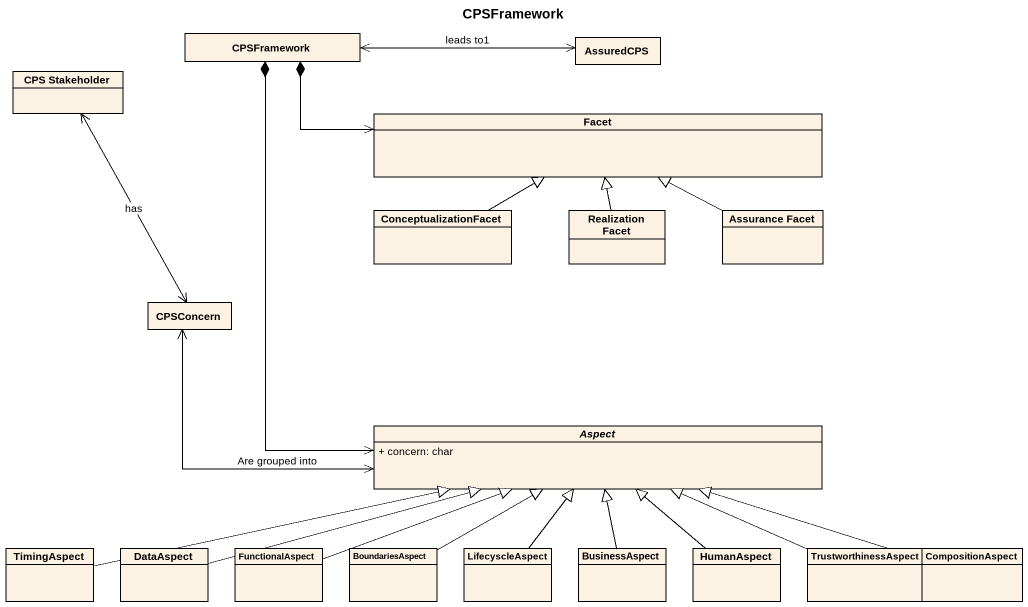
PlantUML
@startuml
title CPSFramework
hide circle
hide empty members
skinparam classAttributeIconSize 0
class CPSFramework
class AssuredCPS
class "CPS Stakeholder" as CPS_Stakeholder
class Facet
class ConceptualizationFacet
class "Realization Facet" as Realization_Facet
class "Assurance Facet" as Assurance_Facet
class CPSConcern
abstract class Aspect {
  + concern: char
}
class TimingAspect
class DataAspect
class FunctionalAspect
class BoundariesAspect
class LifecyscleAspect
class BusinessAspect
class HumanAspect
class TrustworthinessAspect
class CompositionAspect
CPSFramework <-right-> AssuredCPS : leads to1
CPSFramework *-right-> Facet
CPSFramework *--> Aspect
CPS_Stakeholder <--> CPSConcern : has
ConceptualizationFacet -right-|> Facet
Realization_Facet -up-|> Facet
Assurance_Facet -left-|> Facet
CPSConcern <-right-> Aspect : Are grouped into
TimingAspect -right-|> Aspect
DataAspect -right-|> Aspect
FunctionalAspect -right-|> Aspect
BoundariesAspect -right-|> Aspect
LifecyscleAspect -up-|> Aspect
BusinessAspect -up-|> Aspect
HumanAspect -up-|> Aspect
TrustworthinessAspect -left-|> Aspect
CompositionAspect -left-|> Aspect
@enduml
